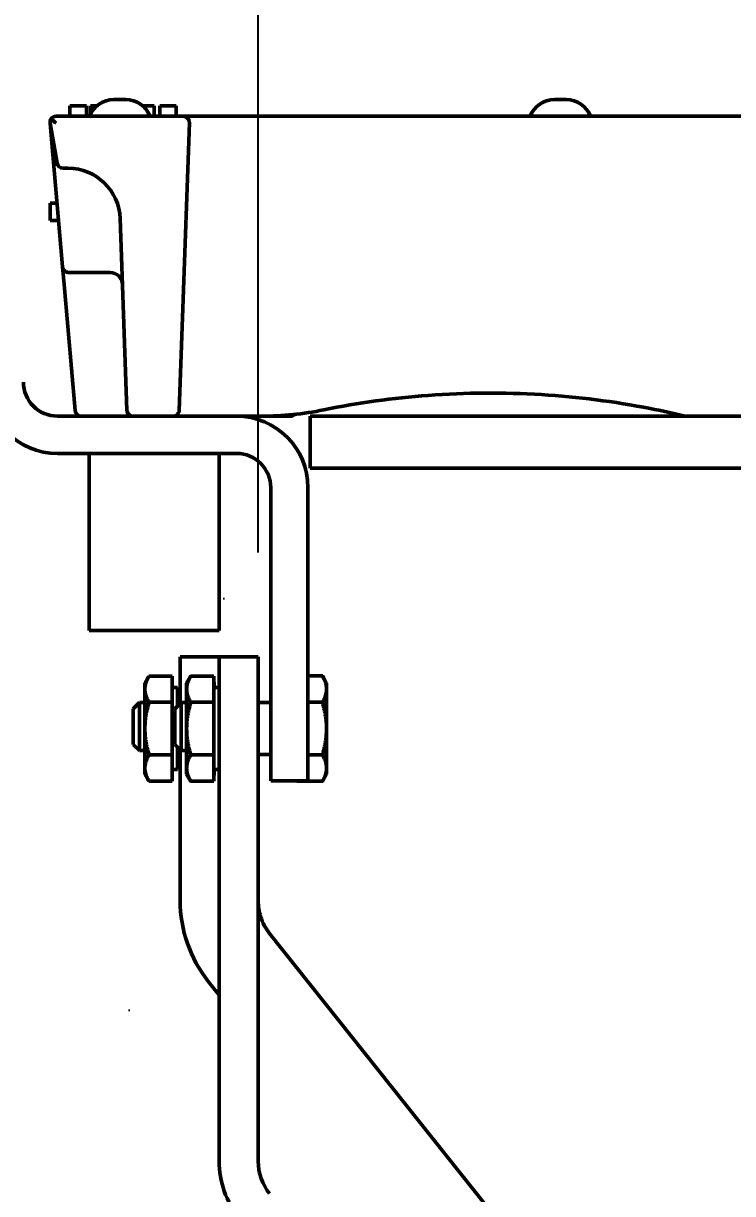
# Model space of a CAD drawing. Header units: inches. Extents: x 31 to 195, y 77 to 126.
# Drawn here: x 35.49 to 38.89, y 88.21 to 93.82 of the extents above; entities that cross this region are included whole.
import ezdxf

# ---------------------------------------------------------------- set-up
doc = ezdxf.new("R2010")
doc.units = ezdxf.units.IN
doc.header["$LTSCALE"] = 8
doc.header["$MEASUREMENT"] = 0
doc.layers.add('Visible (ANSI)', color=7, linetype='Continuous', lineweight=50)
doc.styles.get("Standard").update_dxf_attribs({"font": 'romans.shx'})
doc.dimstyles.get("Standard").update_dxf_attribs({"dimtxt": 1.5, "dimasz": 0.75, "dimexe": 0.5, "dimexo": 0.5, "dimgap": 0.5, "dimtad": 0, "dimtih": 1, "dimtoh": 1, "dimdec": 5, "dimzin": 0, "dimdsep": 46, "dimlunit": 5, "dimtxsty": 'Standard', "dimcen": 0, "dimclrd": 256, "dimclre": 256, "dimclrt": 256, "dimadec": 0, "dimazin": 0, "dimtfac": 0.75, "dimtdec": 5, "dimtofl": 0, "dimtmove": 0, "dimatfit": 3, "dimfxl": 0, "dimtolj": 1, "dimtzin": 0, "dimlwd": -1, "dimlwe": -1, "dimarcsym": 0})

# ---------------------------------------------------------------- blocks, each defined once
blk = doc.blocks.new('*D1')
for p, q in [((36.6134, 91.283), (36.6134, 101.5042)), ((45.8634, 91.283), (45.8634, 101.5042)), ((37.3634, 101.0042), (45.1134, 101.0042)), ((45.8634, 101.0042), (48.1134, 101.0042))]:
    blk.add_line(p, q)
for points in [[(37.3634, 101.1292), (37.3634, 100.8792), (36.6134, 101.0042)], [(45.1134, 101.1292), (45.1134, 100.8792), (45.8634, 101.0042)]]:
    blk.add_solid(points)
at = {"layer": 'Defpoints', "color": 0}
for p in [(45.8634, 101.0042), (36.6134, 90.783), (45.8634, 90.783)]:
    blk.add_point(p, dxfattribs=at)
at = {"insert": (53.417, 101.0042), "char_height": 1.5, "attachment_point": 5}
blk.add_mtext('\\A1;9{\\H0.750000x;\\S1/4;} [235]', dxfattribs=at)
blk = doc.blocks.new('*D2')
for p, q in [((35.3064, 93.938), (35.3064, 104.4292)), ((47.1704, 101.2542), (47.1704, 104.4292)), ((34.5564, 103.9292), (33.8064, 103.9292)), ((47.9204, 103.9292), (48.6704, 103.9292)), ((47.1704, 93.938), (47.1704, 100.7542))]:
    blk.add_line(p, q)
for points in [[(34.5564, 104.0542), (34.5564, 103.8042), (35.3064, 103.9292)], [(47.9204, 104.0542), (47.9204, 103.8042), (47.1704, 103.9292)]]:
    blk.add_solid(points)
at = {"layer": 'Defpoints', "color": 0}
for p in [(47.1704, 103.9292), (35.3064, 93.438), (47.1704, 93.438)]:
    blk.add_point(p, dxfattribs=at)
at = {"insert": (41.2707, 103.9292), "char_height": 1.5, "attachment_point": 5}
blk.add_mtext('\\A1;11{\\H0.750000x;\\S7/8;} [301]', dxfattribs=at)

msp = doc.modelspace()

# ---------------------------------------------------------------- hatches: boundary and pattern name
h = msp.add_hatch()
h.set_pattern_fill('AR-CONC', color=256, scale=0.5, style=0)
h.paths.add_polyline_path([(33.152893, 88.263344), (32.785266, 88.328167, -0.36397023), (32.570415, 88.584217), (32.570415, 88.873779), (32.249277, 88.873779), (32.249277, 88.741354), (32.011152, 88.741354), (32.011152, 89.349624), (32.249277, 89.349624), (32.249277, 89.217199), (32.570415, 89.217199), (32.570415, 89.50964, -0.22169466), (32.66329, 89.708811), (33.152072, 90.118948), (33.152072, 90.63475), (33.64872, 90.63475), (33.64872, 90.535686), (34.79838, 91.500364), (35.043571, 92.222673, 0.08199533), (35.046357, 92.239549), (35.046357, 92.697955), (35.296357, 92.697955), (35.296357, 93.437955), (31.300857, 93.437955), (31.300857, 80.283403), (51.175857, 80.283403), (51.175857, 93.437955), (47.180357, 93.437955), (47.180357, 92.697955), (47.430357, 92.697955), (47.430357, 92.239549, 0.08199533), (47.433143, 92.222673), (47.678334, 91.500364), (48.827993, 90.535686), (48.827993, 90.63475), (49.324641, 90.63475), (49.324641, 90.118948), (49.813423, 89.708811, -0.22169466), (49.906299, 89.50964), (49.906299, 89.217199), (50.227436, 89.217199), (50.227436, 89.349624), (50.465561, 89.349624), (50.465561, 88.741354), (50.227436, 88.741354), (50.227436, 88.873779), (49.906299, 88.873779), (49.906299, 88.584217, -0.36397023), (49.691447, 88.328167), (49.32382, 88.263344), (49.32382, 80.394874), (48.827496, 80.394874), (48.827496, 88.175829), (48.410975, 88.102385), (48.385796, 88.245182), (48.827496, 88.323066), (48.827496, 90.099807), (48.273085, 89.91161, -0.41421356), (47.864036, 90.113331), (47.369483, 91.570237), (47.253232, 91.667783, -0.22169466), (47.160357, 91.866955), (47.160357, 92.043424, -0.32641956), (46.757357, 91.748955), (46.685857, 91.748955), (46.685857, 90.898955), (46.040857, 90.898955), (46.040857, 91.748927, 0.41879765), (45.813357, 91.524955), (45.813357, 90.577955), (45.848357, 90.577955), (45.848357, 90.797955), (46.253357, 90.797955), (46.253357, 90.705545), (46.422607, 90.705545), (46.422607, 90.170364), (46.253357, 90.170364), (46.253357, 89.613097, -0.16999096), (46.113922, 89.2138), (46.065857, 89.15347), (46.065857, 88.361528, -0.16978527), (45.967269, 88.079566), (43.743115, 85.28786, -0.22836778), (41.238357, 84.080903, -0.22836778), (38.733598, 85.28786), (36.509445, 88.079566, -0.16978527), (36.410857, 88.361528), (36.410857, 89.15347), (36.362792, 89.2138, -0.1695796), (36.223357, 89.612073), (36.223357, 90.170364), (36.054107, 90.170364), (36.054107, 90.705545), (36.223357, 90.705545), (36.223357, 90.797955), (36.628357, 90.797955), (36.628357, 90.577955), (36.663357, 90.577955), (36.663357, 91.524955, 0.41879765), (36.435857, 91.748927), (36.435857, 90.898955), (35.790857, 90.898955), (35.790857, 91.748955), (35.719357, 91.748955, -0.32641956), (35.316357, 92.043424), (35.316357, 91.866955, -0.22169466), (35.223481, 91.667783), (35.10723, 91.570237), (34.612677, 90.113331, -0.41421356), (34.203628, 89.91161), (33.649218, 90.099807), (33.649218, 88.323066), (34.090917, 88.245182), (34.065738, 88.102385), (33.649218, 88.175829), (33.649218, 80.394874), (33.152893, 80.394874)])
h.paths.add_polyline_path([(33.150468, 88.879086), (32.715415, 88.879086), (32.715415, 88.584217, 0.36397023), (32.810445, 88.470964), (33.150468, 88.411009)], flags=17)
h.paths.add_polyline_path([(33.150468, 89.928318), (32.756494, 89.597735, 0.22169466), (32.715415, 89.50964), (32.715415, 89.211733), (33.150468, 89.211733)], flags=17)
h.paths.add_polyline_path([(34.708536, 91.235692), (33.681562, 90.373959), (34.290417, 90.167281, 0.41421356), (34.357006, 90.200119)], flags=17)
h.paths.add_polyline_path([(47.768178, 91.235692), (48.119707, 90.200119, 0.41421356), (48.186297, 90.167281), (48.795151, 90.373959)], flags=17)
h.paths.add_polyline_path([(49.761299, 89.50964, 0.22169466), (49.720219, 89.597735), (49.326246, 89.928318), (49.326246, 89.211733), (49.761299, 89.211733)], flags=17)
h.paths.add_polyline_path([(49.761299, 88.879086), (49.326246, 88.879086), (49.326246, 88.411009), (49.666268, 88.470964, 0.36397023), (49.761299, 88.584217)], flags=17)

# ---------------------------------------------------------------- linework, layer by layer
at = {"layer": 'Visible (ANSI)'}
for p, q in [((35.788357, 93.427955), (35.709068, 93.427955)), ((35.709068, 93.377955), (35.709068, 93.427955)), ((35.788357, 93.377955), (35.788357, 93.427955)), ((35.808326, 93.389163), (35.808326, 93.427955)), ((35.813357, 93.427955), (35.838735, 93.427955)), ((35.813357, 93.398203), (35.813357, 93.427955)), ((35.919976, 93.457955), (35.976738, 93.457955)), ((36.057978, 93.427955), (36.113357, 93.427955)), ((36.113357, 93.377955), (36.113357, 93.427955)), ((36.219865, 93.427955), (36.140978, 93.427955)), ((36.140978, 93.377955), (36.140978, 93.427955)), ((36.219865, 93.377955), (36.219865, 93.427955)), ((38.035976, 93.457955), (38.092738, 93.457955)), ((35.643357, 93.377955), (36.252577, 93.377955)), ((35.613357, 93.347955), (35.613357, 93.343927)), ((35.647067, 93.152745), (35.613357, 93.343927)), ((35.673585, 92.655514), (35.613452, 93.34284)), ((36.282558, 93.346908), (36.234368, 91.966908)), ((35.648983, 93.141878), (35.647067, 93.152745)), ((35.700379, 93.127955), (35.676611, 93.127955)), ((35.613357, 92.960955), (35.646862, 92.960955)), ((35.613357, 92.877955), (35.613357, 92.960955)), ((35.613357, 92.877955), (35.654124, 92.877955)), ((35.982346, 91.966908), (35.950226, 92.886679)), ((35.673585, 92.655514), (35.6736, 92.65534)), ((35.681062, 92.57005), (35.6736, 92.65534)), ((35.898342, 92.627955), (35.703486, 92.627955)), ((35.90132, 92.627955), (35.898342, 92.627955)), ((35.733967, 91.96534), (35.681062, 92.57005)), ((35.649357, 91.937955), (36.509357, 91.937955)), ((36.628357, 91.937955), (36.769633, 91.937955)), ((36.863357, 91.687955), (36.863357, 91.937955)), ((45.613357, 91.937955), (36.863357, 91.937955)), ((36.509357, 91.758955), (35.649357, 91.758955)), ((35.800857, 91.758955), (35.800857, 90.908955)), ((36.425857, 91.758955), (36.425857, 90.908955)), ((45.613357, 91.687955), (36.863357, 91.687955)), ((36.673357, 90.187955), (36.673357, 91.594955)), ((36.852357, 91.594955), (36.852357, 90.187955)), ((36.425857, 90.908955), (35.800857, 90.908955)), ((36.328357, 90.782955), (36.238357, 90.782955)), ((36.238357, 90.557869), (36.238357, 90.782955)), ((36.328357, 90.782955), (36.335857, 90.782955)), ((36.335857, 90.782955), (36.425857, 90.782955)), ((36.425857, 90.782955), (36.613357, 90.782955)), ((36.425857, 88.361528), (36.425857, 90.782955)), ((36.613357, 90.782955), (36.613357, 88.361528)), ((36.069107, 90.656705), (36.088645, 90.690545)), ((36.200357, 90.690545), (36.088645, 90.690545)), ((36.200357, 90.690545), (36.200357, 90.56425)), ((36.269592, 90.656693), (36.288262, 90.689033)), ((36.269603, 90.656705), (36.289141, 90.690545)), ((36.400853, 90.690545), (36.289141, 90.690545)), ((36.400853, 90.690545), (36.400853, 90.56425)), ((36.401435, 90.63483), (36.400853, 90.690545)), ((36.400853, 90.690545), (36.400853, 90.690502)), ((36.400853, 90.690545), (36.400853, 90.690545)), ((36.852357, 90.690834), (36.921796, 90.690834)), ((36.941357, 90.656955), (36.921796, 90.690834)), ((36.922296, 90.690834), (36.921796, 90.690834)), ((36.941857, 90.656955), (36.922296, 90.690834)), ((36.069107, 90.656705), (36.069107, 90.627398)), ((36.069107, 90.627398), (36.069107, 90.437955)), ((36.200357, 90.63483), (36.225361, 90.63483)), ((36.225361, 90.544873), (36.225361, 90.63483)), ((36.269603, 90.656705), (36.269603, 90.627398)), ((36.269603, 90.627398), (36.269603, 90.437955)), ((36.400853, 90.63483), (36.425857, 90.63483)), ((36.941357, 90.627614), (36.941357, 90.656955)), ((36.941357, 90.437955), (36.941357, 90.627614)), ((36.941857, 90.627614), (36.941857, 90.656955)), ((36.941857, 90.437955), (36.941857, 90.627614)), ((36.042946, 90.562955), (36.012946, 90.532955)), ((36.069107, 90.562955), (36.042946, 90.562955)), ((36.042946, 90.562955), (36.042946, 90.332456)), ((36.200357, 90.56425), (36.088645, 90.56425)), ((36.200357, 90.56425), (36.200357, 90.311659)), ((36.243442, 90.562955), (36.213442, 90.532955)), ((36.269603, 90.562955), (36.243442, 90.562955)), ((36.243442, 90.562955), (36.243442, 90.332456)), ((36.400853, 90.56425), (36.289141, 90.56425)), ((36.400853, 90.56425), (36.400853, 90.311659)), ((36.613357, 90.562955), (36.673357, 90.562955)), ((36.852357, 90.564394), (36.921796, 90.564394)), ((36.012946, 90.532955), (36.012946, 90.362456)), ((36.213442, 90.532955), (36.213442, 90.362456)), ((36.069107, 90.437955), (36.069107, 90.248512)), ((36.269603, 90.437955), (36.269603, 90.248512)), ((36.941357, 90.248295), (36.941357, 90.437955)), ((36.941857, 90.248295), (36.941857, 90.437955)), ((36.042946, 90.332456), (36.012946, 90.362456)), ((36.243442, 90.332456), (36.213442, 90.362456)), ((36.225361, 90.24108), (36.225361, 90.350538)), ((36.238357, 89.612584), (36.238357, 90.337542)), ((36.069107, 90.332456), (36.042946, 90.332456)), ((36.200357, 90.311659), (36.088645, 90.311659)), ((36.200357, 90.311659), (36.200357, 90.185364)), ((36.269603, 90.332456), (36.243442, 90.332456)), ((36.400853, 90.311659), (36.289141, 90.311659)), ((36.400853, 90.311659), (36.400853, 90.185364)), ((36.613357, 90.312955), (36.673357, 90.312955)), ((36.852357, 90.311515), (36.921796, 90.311515)), ((36.069107, 90.248512), (36.069107, 90.219205)), ((36.200357, 90.24108), (36.225361, 90.24108)), ((36.269603, 90.248512), (36.269603, 90.219205)), ((36.400853, 90.24108), (36.425857, 90.24108)), ((36.400853, 90.185364), (36.401435, 90.24108)), ((36.941357, 90.218955), (36.941357, 90.248295)), ((36.941857, 90.218955), (36.941857, 90.248295)), ((36.069107, 90.219205), (36.088645, 90.185364)), ((36.200357, 90.185364), (36.088645, 90.185364)), ((36.269592, 90.219217), (36.288262, 90.186877)), ((36.269603, 90.219205), (36.289141, 90.185364)), ((36.400853, 90.185364), (36.289141, 90.185364)), ((36.400853, 90.185407), (36.400853, 90.185364)), ((36.400853, 90.185364), (36.400853, 90.185364)), ((36.852357, 90.187955), (36.673357, 90.187955)), ((36.798255, 90.187955), (36.799917, 90.185075)), ((36.799917, 90.185075), (36.921796, 90.185075)), ((36.941357, 90.218955), (36.921796, 90.185075)), ((36.922296, 90.185075), (36.921796, 90.185075)), ((36.941857, 90.218955), (36.922296, 90.185075)), ((36.667825, 89.454356), (36.667827, 89.454357)), ((38.89198, 86.662651), (36.667827, 89.454357)), ((36.425857, 89.158715), (36.374524, 89.223146))]:
    msp.add_line(p, q, dxfattribs=at)
for centre, radius, start, end in [((35.919976, 93.332955), 0.125, 90, 158.899804), ((35.976738, 93.332955), 0.125, 21.100196, 90), ((38.035976, 93.332955), 0.125, 90, 158.899804), ((38.092738, 93.332955), 0.125, 21.100196, 90), ((35.643357, 93.347955), 0.03, 90, 144.430312), ((36.252577, 93.347955), 0.03, 358, 90), ((35.676611, 93.157955), 0.03, 190, 270), ((35.700379, 92.877955), 0.25, 2, 90), ((35.90132, 92.567955), 0.06, 2, 90), ((35.649357, 92.101955), 0.343, 180, 270), ((35.649357, 92.101955), 0.164, 180, 270), ((35.763853, 91.967955), 0.03, 185, 270), ((36.509357, 91.594955), 0.343, 0, 90), ((36.769633, 91.962955), 0.025, 270, 306.070621), ((36.799072, 91.92254), 0.025, 96.427405, 126.070621), ((36.509357, 91.594955), 0.164, 0, 90), ((36.250361, 90.587955), 0.025, 180, 241.304312), ((36.250361, 90.287955), 0.025, 118.695688, 180), ((36.863337, 89.612585), 0.624981, 180.000136, 218.544444), ((36.863357, 88.361528), 0.4375, 180, 218.54435), ((36.863357, 88.361528), 0.25, 180, 218.54435)]:
    msp.add_arc(centre, radius, start, end, dxfattribs=at)
for centre, major_axis, ratio, start_param, end_param in [((35.643109, 93.347955), (-0.035661, 0.029923), 0.06024019, 0.87831964, 1.62130087), ((36.269606, 90.437955), (0, 0.21875), 0.00602425, 0.52359878, 1.57079633), ((36.269606, 90.437955), (0, 0.21875), 0.00602425, 0.01043469, 0.52359878), ((36.269606, 90.437955), (0, 0.21875), 0.00602425, 1.57079633, 2.61799388), ((36.269606, 90.437955), (0, -0.21875), 0.00602425, 5.75958653, 6.27275062)]:
    msp.add_ellipse(centre, major_axis=major_axis, ratio=ratio, start_param=start_param, end_param=end_param, dxfattribs=at)
for points in [[(35.808326, 93.427955), (35.808874, 93.427955), (35.809695, 93.427955), (35.813357, 93.427955)], [(36.628357, 91.937955), (36.58869, 91.937955), (36.549023, 91.937955), (36.509357, 91.937955)]]:
    msp.add_open_spline(points, degree=3, dxfattribs=at)
for points, knots in [([(36.252577, 93.377955), (36.254277, 93.377955), (36.256828, 93.377955), (36.272649, 93.377955), (36.284029, 93.377955), (36.315448, 93.377955), (36.337476, 93.377955), (36.376194, 93.377955), (36.391919, 93.377955), (36.407415, 93.377955)], [0, 0, 0, 0, 0.158272852, 0.158272852, 0.307808565, 0.307808565, 0.496739941, 0.496739941, 0.614822051, 0.614822051, 0.614822051, 0.614822051]), ([(36.407415, 93.377955), (36.895367, 93.377955), (37.38332, 93.377955), (38.188477, 93.377955), (38.505681, 93.377955), (38.822886, 93.377955), (39.225464, 93.377955), (39.628043, 93.377955), (40.4332, 93.377955), (40.835778, 93.377955), (41.238357, 93.377955)], [0, 0, 0, 0, 3.71819665, 3.71819665, 6.13529592, 6.13529592, 6.13529592, 9.20294387, 9.20294387, 12.27059183, 12.27059183, 12.27059183, 12.27059183]), ([(35.613357, 93.347955), (35.613357, 93.348351), (35.613365, 93.348749), (35.613462, 93.351187), (35.613765, 93.35327), (35.615059, 93.358474), (35.616651, 93.362185), (35.618954, 93.365405)], [0.0170382759, 0.0170382759, 0.0170382759, 0.0170382759, 0.021207407, 0.021207407, 0.042414814, 0.042414814, 0.078548741, 0.078548741, 0.078548741, 0.078548741]), ([(35.613452, 93.34284), (35.613452, 93.342843), (35.613451, 93.342847), (35.613431, 93.34308), (35.613414, 93.343268), (35.613387, 93.343584), (35.613376, 93.343702), (35.613361, 93.343883), (35.613358, 93.343909), (35.613357, 93.343927)], [-0.00003828769, -0.00003828769, -0.00003828769, -0.00003828769, 0, 0, 0.00249710621, 0.00249710621, 0.00514720095, 0.00514720095, 0.00840799132, 0.00840799132, 0.00840799132, 0.00840799132]), ([(35.703486, 92.627955), (35.699761, 92.627955), (35.695984, 92.628649), (35.689778, 92.631123), (35.687268, 92.632537), (35.684905, 92.634401), (35.682542, 92.636266), (35.680361, 92.638553), (35.675937, 92.645203), (35.674058, 92.650112), (35.6736, 92.65534)], [-0.0002239267, -0.0002239267, -0.0002239267, -0.0002239267, 0.006465869, 0.006465869, 0.0112888016, 0.0112888016, 0.0112888016, 0.0161117342, 0.0161117342, 0.0228015299, 0.0228015299, 0.0228015299, 0.0228015299]), ([(38.664305, 91.93796), (38.608532, 91.951387), (38.552437, 91.963622), (38.323535, 92.008397), (38.148686, 92.030738), (37.79274, 92.052635), (37.610773, 92.051429), (37.261522, 92.025318), (37.093822, 92.002031), (36.928312, 91.968252)], [0.90522278, 0.90522278, 0.90522278, 0.90522278, 1.34436785, 1.34436785, 2.6887357, 2.6887357, 4.08063854, 4.08063854, 5.37747139, 5.37747139, 5.37747139, 5.37747139]), ([(36.012327, 91.937955), (36.006924, 91.937955), (36.001609, 91.939504), (35.994493, 91.943609), (35.992078, 91.945616), (35.990064, 91.947847), (35.988049, 91.950077), (35.986464, 91.952497), (35.983441, 91.958829), (35.982487, 91.962861), (35.982346, 91.966908)], [-0.0226652988, -0.0226652988, -0.0226652988, -0.0226652988, -0.0157997343, -0.0157997343, -0.0112262721, -0.0112262721, -0.0112262721, -0.0066528099, -0.0066528099, 0.0002127546, 0.0002127546, 0.0002127546, 0.0002127546]), ([(36.234368, 91.966908), (36.234288, 91.964631), (36.233949, 91.962353), (36.232777, 91.958019), (36.231973, 91.955952), (36.229624, 91.9515), (36.227955, 91.949155), (36.224567, 91.945679), (36.223106, 91.94443), (36.219676, 91.942048), (36.217624, 91.940928), (36.213334, 91.939233), (36.211113, 91.938624), (36.207339, 91.938064), (36.205858, 91.937955), (36.204386, 91.937955)], [-0.0228780807, -0.0228780807, -0.0228780807, -0.0228780807, -0.0190145396, -0.0190145396, -0.0153630691, -0.0153630691, -0.0108643819, -0.0108643819, -0.0080506008, -0.0080506008, -0.00486289, -0.00486289, -0.0018703423, -0.0018703423, 0, 0, 0, 0]), ([(36.928312, 91.968252), (36.87908, 91.958204), (36.829217, 91.95061), (36.728978, 91.940486), (36.678604, 91.937955), (36.628357, 91.937955)], [0, 0, 0, 0, 0.375224408, 0.375224408, 0.750448816, 0.750448816, 0.750448816, 0.750448816]), ([(36.667825, 89.454356), (36.648635, 89.478444), (36.633806, 89.506408), (36.617192, 89.559827), (36.613357, 89.585141), (36.613357, 89.610142)], [-0.578244297, -0.578244297, -0.578244297, -0.578244297, -0.259087441, -0.259087441, 0, 0, 0, 0])]:
    msp.add_open_spline(points, degree=3, knots=knots, dxfattribs=at)
for points, weights in [([(36.088645, 90.690545), (36.069107, 90.656705), (36.069107, 90.627398)], [1, 1.0379548493, 1]), ([(36.289141, 90.690545), (36.269603, 90.656705), (36.269603, 90.627398)], [1, 1.0379548493, 1]), ([(36.28899, 90.690285), (36.288258, 90.689036), (36.287555, 90.687798)], [1.00028041833, 1.00162399476, 1.0028710211]), ([(36.941357, 90.627614), (36.941357, 90.656955), (36.921796, 90.690834)], [1, 1.0379548493, 1]), ([(36.928614, 90.679026), (36.925781, 90.684799), (36.922296, 90.690834)], [1.01084720544, 1.00655604701, 1]), ([(36.069107, 90.627398), (36.069107, 90.598091), (36.088645, 90.56425)], [1, 1.0379548493, 1]), ([(36.268947, 90.627398), (36.268883, 90.621316), (36.269603, 90.615196)], [1, 1.00764632889, 1.01221182112]), ([(36.269603, 90.637612), (36.269, 90.632494), (36.268947, 90.627398)], [1.0106402846, 1.00639897296, 1]), ([(36.269603, 90.627398), (36.269603, 90.598091), (36.289141, 90.56425)], [1, 1.0379548493, 1]), ([(36.921796, 90.564394), (36.941357, 90.598274), (36.941357, 90.627614)], [1, 1.0379548493, 1]), ([(36.941857, 90.627614), (36.941857, 90.632478), (36.941357, 90.637362)], [1, 1.00609925116, 1.01023823293]), ([(36.941357, 90.617866), (36.941857, 90.62275), (36.941857, 90.627614)], [1.01023823293, 1.00609925116, 1]), ([(36.088645, 90.56425), (36.069107, 90.496568), (36.069107, 90.437955)], [1, 1.0379548493, 1]), ([(36.289141, 90.56425), (36.269603, 90.496568), (36.269603, 90.437955)], [1, 1.0379548493, 1]), ([(36.941357, 90.437955), (36.941357, 90.496635), (36.921796, 90.564394)], [1, 1.0379548493, 1]), ([(36.269603, 90.469604), (36.268288, 90.453697), (36.268288, 90.437955)], [1.01465317255, 1.00991855229, 1]), ([(36.941857, 90.437955), (36.941857, 90.447683), (36.941357, 90.45745)], [1, 1.00609925116, 1.01023823293]), ([(36.069107, 90.437955), (36.069107, 90.379341), (36.088645, 90.311659)], [1, 1.0379548493, 1]), ([(36.268288, 90.437955), (36.268288, 90.422212), (36.269603, 90.406306)], [1, 1.00991855229, 1.01465317255]), ([(36.269603, 90.437955), (36.269603, 90.379341), (36.289141, 90.311659)], [1, 1.0379548493, 1]), ([(36.921796, 90.311515), (36.941357, 90.379274), (36.941357, 90.437955)], [1, 1.0379548493, 1]), ([(36.941357, 90.418459), (36.941857, 90.428226), (36.941857, 90.437955)], [1.01023823293, 1.00609925116, 1]), ([(36.088645, 90.311659), (36.069107, 90.277818), (36.069107, 90.248512)], [1, 1.0379548493, 1]), ([(36.289141, 90.311659), (36.269603, 90.277818), (36.269603, 90.248512)], [1, 1.0379548493, 1]), ([(36.941357, 90.248295), (36.941357, 90.277635), (36.921796, 90.311515)], [1, 1.0379548493, 1]), ([(36.069107, 90.248512), (36.069107, 90.219205), (36.088645, 90.185364)], [1, 1.0379548493, 1]), ([(36.269603, 90.260713), (36.268883, 90.254593), (36.268947, 90.248512)], [1.01221182112, 1.00764632889, 1]), ([(36.268947, 90.248512), (36.269, 90.243416), (36.269603, 90.238298)], [1, 1.00639897296, 1.0106402846]), ([(36.269603, 90.248512), (36.269603, 90.219205), (36.289141, 90.185364)], [1, 1.0379548493, 1]), ([(36.921796, 90.185075), (36.941357, 90.218955), (36.941357, 90.248295)], [1, 1.0379548493, 1]), ([(36.941857, 90.248295), (36.941857, 90.253159), (36.941357, 90.258043)], [1, 1.00609925116, 1.01023823293]), ([(36.941357, 90.238547), (36.941857, 90.243431), (36.941857, 90.248295)], [1.01023823293, 1.00609925116, 1]), ([(36.287555, 90.188111), (36.288258, 90.186874), (36.28899, 90.185624)], [1.0028710211, 1.00162399476, 1.00028041833]), ([(36.798283, 90.187955), (36.799081, 90.186523), (36.799917, 90.185075)], [1.00300113238, 1.0015651048, 1]), ([(36.922296, 90.185075), (36.925781, 90.19111), (36.928614, 90.196883)], [1, 1.00655604701, 1.01084720544])]:
    msp.add_rational_spline(points, weights, degree=2, dxfattribs=at)

# ---------------------------------------------------------------- dimensions: what is measured, and where the dimension line sits
for base, p1, p2, picture, middle in [((47.170357, 103.929241), (35.306357, 93.437955), (47.170357, 93.437955), '*D2', (41.270711, 103.929241)), ((45.863357, 101.004171), (36.613357, 90.782955), (45.863357, 90.782955), '*D1', (53.416964, 101.004171))]:
    dim = msp.add_linear_dim(base=base, p1=p1, p2=p2, dimstyle='Standard')
    dim.commit()
    dim.dimension.update_dxf_attribs({"geometry": picture, "text_midpoint": middle, "dimtype": 160})

doc.saveas('drawing.dxf')
